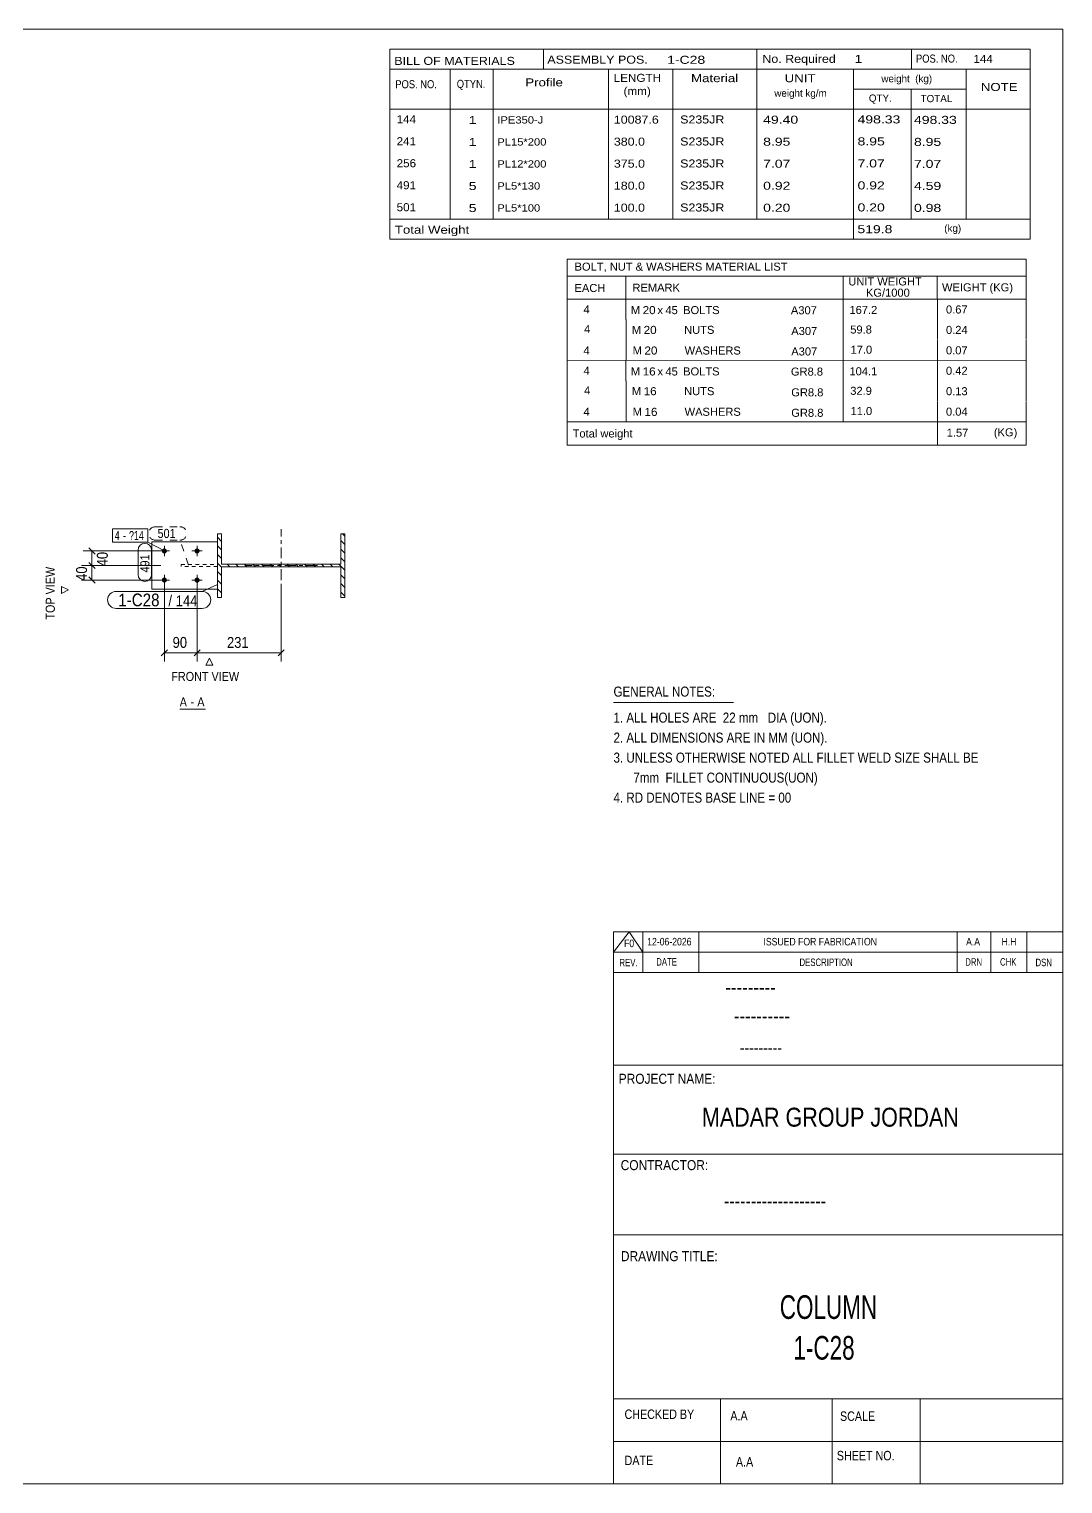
# Model space of a CAD drawing. Header units: millimetres. Extents: x 2 to 579, y 1 to 405.
# Drawn here: x 294.9 to 579, y 5 to 405 of the extents above; entities that cross this region are included whole.
import ezdxf

# ---------------------------------------------------------------- set-up
doc = ezdxf.new("R2010")
doc.units = ezdxf.units.MM
for name, pattern in [('XKITLINE00', [0]), ('XKITLINE01', [4, 1, -1, 1, -1]), ('XKITLINE02', [4, 2, -2]), ('XKITLINE03', [6, 3, -1, 1, -1])]:
    doc.linetypes.add(name, pattern=pattern)
for name, color, linetype, lineweight in [('Bolt', 3, 'Continuous', 0), ('BoltMark', 7, 'Continuous', 0), ('Dimensions', 7, 'Continuous', 0), ('DrawingSheet', 5, 'Continuous', 0), ('OtherObjectType', 7, 'Continuous', 0), ('Part', 2, 'Continuous', 0), ('PartMark', 7, 'Continuous', 0)]:
    doc.layers.add(name, color=color, linetype=linetype, lineweight=lineweight)
doc.styles.add('@ARIAL_UNICODE_MS_BOLD', font='ARIAL.TTF')
doc.styles.add('ARIAL', font='ARIAL.TTF')
doc.styles.add('ARIAL_NARROW', font='ARIALN.TTF')
doc.styles.add('COMIC_SANS_MS_BOLD', font='COMICBD.TTF')
doc.styles.add('SWIS721_EX_BT', font='ARIAL.TTF')
doc.styles.add('SWISSE', font='ARIAL.TTF')

# ---------------------------------------------------------------- blocks, each defined once
blk = doc.blocks.new('*A1')
at = {"layer": 'Part', "color": 7, "linetype": 'XKITLINE00', "lineweight": 0}
for p, q in [((347.75, 264.16), (346.65, 265.26)), ((381.65, 263.26), (380.55, 264.36)), ((381.65, 265.62), (381.02, 266.26)), ((347.75, 261.81), (346.65, 262.91)), ((347.75, 259.45), (346.65, 260.55)), ((381.65, 260.91), (380.55, 262.01)), ((347.75, 257.09), (346.65, 258.19)), ((350.04, 257.16), (349.34, 257.86)), ((352.4, 257.16), (351.7, 257.86)), ((354.76, 257.16), (354.06, 257.86)), ((357.11, 257.16), (356.41, 257.86)), ((359.47, 257.16), (358.77, 257.86)), ((361.83, 257.16), (361.13, 257.86)), ((364.19, 257.16), (363.49, 257.86)), ((366.54, 257.16), (365.84, 257.86)), ((368.9, 257.16), (368.2, 257.86)), ((371.26, 257.16), (370.56, 257.86)), ((373.61, 257.16), (372.91, 257.86)), ((375.97, 257.16), (375.27, 257.86)), ((378.33, 257.16), (377.63, 257.86)), ((381.65, 256.19), (379.99, 257.86)), ((381.65, 258.55), (380.55, 259.65)), ((347.75, 254.73), (346.65, 255.83)), ((347.75, 252.38), (346.65, 253.48)), ((381.65, 253.84), (380.55, 254.94)), ((381.65, 251.48), (380.55, 252.58)), ((347.75, 250.02), (346.65, 251.12)), ((346.65, 248.76), (346.65, 248.76)), ((346.65, 248.76), (346.65, 248.76)), ((381.65, 249.12), (380.55, 250.22))]:
    blk.add_line(p, q, dxfattribs=at)
blk = doc.blocks.new('*A42')
at = {"layer": 'Bolt'}
for points in [[(332.09, 262.21), (332.12, 262.21), (332.16, 262.2), (332.19, 262.2), (332.22, 262.19), (332.26, 262.18), (332.29, 262.17), (332.32, 262.16), (332.35, 262.14), (332.38, 262.13), (332.41, 262.11), (332.44, 262.09), (332.47, 262.07), (332.5, 262.05), (332.52, 262.03), (332.55, 262.01), (332.57, 261.98), (332.6, 261.96), (332.62, 261.93), (332.64, 261.9), (332.66, 261.87), (332.67, 261.84), (332.69, 261.81), (332.7, 261.78), (332.71, 261.75), (332.72, 261.71), (332.73, 261.68), (332.74, 261.65), (332.75, 261.61), (332.75, 261.58), (332.75, 261.55), (332.75, 261.51), (332.75, 261.48), (332.75, 261.44), (332.75, 261.41), (332.74, 261.37), (332.73, 261.34), (332.72, 261.31), (332.71, 261.28), (332.7, 261.24), (332.69, 261.21), (332.67, 261.18), (332.66, 261.15), (332.64, 261.12), (332.62, 261.09), (332.6, 261.07), (332.57, 261.04), (332.55, 261.02), (332.52, 260.99), (332.5, 260.97), (332.47, 260.95), (332.44, 260.93), (332.41, 260.91), (332.38, 260.89), (332.35, 260.88), (332.32, 260.86), (332.29, 260.85), (332.26, 260.84), (332.22, 260.83), (332.19, 260.82), (332.16, 260.82), (332.12, 260.81), (332.09, 260.81), (332.05, 260.81), (332.02, 260.81), (331.99, 260.81), (331.95, 260.82), (331.92, 260.82), (331.88, 260.83), (331.85, 260.84), (331.82, 260.85), (331.79, 260.86), (331.76, 260.88), (331.72, 260.89), (331.69, 260.91), (331.67, 260.93), (331.64, 260.95), (331.61, 260.97), (331.58, 260.99), (331.56, 261.02), (331.54, 261.04), (331.51, 261.07), (331.49, 261.09), (331.47, 261.12), (331.45, 261.15), (331.44, 261.18), (331.42, 261.21), (331.41, 261.24), (331.4, 261.28), (331.38, 261.31), (331.38, 261.34), (331.37, 261.37), (331.36, 261.41), (331.36, 261.44), (331.36, 261.48), (331.35, 261.51), (331.36, 261.55), (331.36, 261.58), (331.36, 261.61), (331.37, 261.65), (331.38, 261.68), (331.38, 261.71), (331.4, 261.75), (331.41, 261.78), (331.42, 261.81), (331.44, 261.84), (331.45, 261.87), (331.47, 261.9), (331.49, 261.93), (331.51, 261.96), (331.54, 261.98), (331.56, 262.01), (331.58, 262.03), (331.61, 262.05), (331.64, 262.07), (331.67, 262.09), (331.69, 262.11), (331.72, 262.13), (331.76, 262.14), (331.79, 262.16), (331.82, 262.17), (331.85, 262.18), (331.88, 262.19), (331.92, 262.2), (331.95, 262.2), (331.99, 262.21), (332.02, 262.21), (332.05, 262.21)], [(341.09, 262.21), (341.12, 262.21), (341.16, 262.2), (341.19, 262.2), (341.22, 262.19), (341.26, 262.18), (341.29, 262.17), (341.32, 262.16), (341.35, 262.14), (341.38, 262.13), (341.41, 262.11), (341.44, 262.09), (341.47, 262.07), (341.5, 262.05), (341.52, 262.03), (341.55, 262.01), (341.57, 261.98), (341.6, 261.96), (341.62, 261.93), (341.64, 261.9), (341.66, 261.87), (341.67, 261.84), (341.69, 261.81), (341.7, 261.78), (341.71, 261.75), (341.72, 261.71), (341.73, 261.68), (341.74, 261.65), (341.75, 261.61), (341.75, 261.58), (341.75, 261.55), (341.75, 261.51), (341.75, 261.48), (341.75, 261.44), (341.75, 261.41), (341.74, 261.37), (341.73, 261.34), (341.72, 261.31), (341.71, 261.28), (341.7, 261.24), (341.69, 261.21), (341.67, 261.18), (341.66, 261.15), (341.64, 261.12), (341.62, 261.09), (341.6, 261.07), (341.57, 261.04), (341.55, 261.02), (341.52, 260.99), (341.5, 260.97), (341.47, 260.95), (341.44, 260.93), (341.41, 260.91), (341.38, 260.89), (341.35, 260.88), (341.32, 260.86), (341.29, 260.85), (341.26, 260.84), (341.22, 260.83), (341.19, 260.82), (341.16, 260.82), (341.12, 260.81), (341.09, 260.81), (341.05, 260.81), (341.02, 260.81), (340.99, 260.81), (340.95, 260.82), (340.92, 260.82), (340.88, 260.83), (340.85, 260.84), (340.82, 260.85), (340.79, 260.86), (340.76, 260.88), (340.72, 260.89), (340.69, 260.91), (340.67, 260.93), (340.64, 260.95), (340.61, 260.97), (340.58, 260.99), (340.56, 261.02), (340.54, 261.04), (340.51, 261.07), (340.49, 261.09), (340.47, 261.12), (340.45, 261.15), (340.44, 261.18), (340.42, 261.21), (340.41, 261.24), (340.4, 261.28), (340.38, 261.31), (340.38, 261.34), (340.37, 261.37), (340.36, 261.41), (340.36, 261.44), (340.36, 261.48), (340.35, 261.51), (340.36, 261.55), (340.36, 261.58), (340.36, 261.61), (340.37, 261.65), (340.38, 261.68), (340.38, 261.71), (340.4, 261.75), (340.41, 261.78), (340.42, 261.81), (340.44, 261.84), (340.45, 261.87), (340.47, 261.9), (340.49, 261.93), (340.51, 261.96), (340.54, 261.98), (340.56, 262.01), (340.58, 262.03), (340.61, 262.05), (340.64, 262.07), (340.67, 262.09), (340.69, 262.11), (340.72, 262.13), (340.76, 262.14), (340.79, 262.16), (340.82, 262.17), (340.85, 262.18), (340.88, 262.19), (340.92, 262.2), (340.95, 262.2), (340.99, 262.21), (341.02, 262.21), (341.05, 262.21)], [(332.09, 254.21), (332.12, 254.21), (332.16, 254.2), (332.19, 254.2), (332.22, 254.19), (332.26, 254.18), (332.29, 254.17), (332.32, 254.16), (332.35, 254.14), (332.38, 254.13), (332.41, 254.11), (332.44, 254.09), (332.47, 254.07), (332.5, 254.05), (332.52, 254.03), (332.55, 254.01), (332.57, 253.98), (332.6, 253.96), (332.62, 253.93), (332.64, 253.9), (332.66, 253.87), (332.67, 253.84), (332.69, 253.81), (332.7, 253.78), (332.71, 253.75), (332.72, 253.71), (332.73, 253.68), (332.74, 253.65), (332.75, 253.61), (332.75, 253.58), (332.75, 253.55), (332.75, 253.51), (332.75, 253.48), (332.75, 253.44), (332.75, 253.41), (332.74, 253.37), (332.73, 253.34), (332.72, 253.31), (332.71, 253.28), (332.7, 253.24), (332.69, 253.21), (332.67, 253.18), (332.66, 253.15), (332.64, 253.12), (332.62, 253.09), (332.6, 253.07), (332.57, 253.04), (332.55, 253.02), (332.52, 252.99), (332.5, 252.97), (332.47, 252.95), (332.44, 252.93), (332.41, 252.91), (332.38, 252.89), (332.35, 252.88), (332.32, 252.86), (332.29, 252.85), (332.26, 252.84), (332.22, 252.83), (332.19, 252.82), (332.16, 252.82), (332.12, 252.81), (332.09, 252.81), (332.05, 252.81), (332.02, 252.81), (331.99, 252.81), (331.95, 252.82), (331.92, 252.82), (331.88, 252.83), (331.85, 252.84), (331.82, 252.85), (331.79, 252.86), (331.76, 252.88), (331.72, 252.89), (331.69, 252.91), (331.67, 252.93), (331.64, 252.95), (331.61, 252.97), (331.58, 252.99), (331.56, 253.02), (331.54, 253.04), (331.51, 253.07), (331.49, 253.09), (331.47, 253.12), (331.45, 253.15), (331.44, 253.18), (331.42, 253.21), (331.41, 253.24), (331.4, 253.28), (331.38, 253.31), (331.38, 253.34), (331.37, 253.37), (331.36, 253.41), (331.36, 253.44), (331.36, 253.48), (331.35, 253.51), (331.36, 253.55), (331.36, 253.58), (331.36, 253.61), (331.37, 253.65), (331.38, 253.68), (331.38, 253.71), (331.4, 253.75), (331.41, 253.78), (331.42, 253.81), (331.44, 253.84), (331.45, 253.87), (331.47, 253.9), (331.49, 253.93), (331.51, 253.96), (331.54, 253.98), (331.56, 254.01), (331.58, 254.03), (331.61, 254.05), (331.64, 254.07), (331.67, 254.09), (331.69, 254.11), (331.72, 254.13), (331.76, 254.14), (331.79, 254.16), (331.82, 254.17), (331.85, 254.18), (331.88, 254.19), (331.92, 254.2), (331.95, 254.2), (331.99, 254.21), (332.02, 254.21), (332.05, 254.21)], [(341.09, 254.21), (341.12, 254.21), (341.16, 254.2), (341.19, 254.2), (341.22, 254.19), (341.26, 254.18), (341.29, 254.17), (341.32, 254.16), (341.35, 254.14), (341.38, 254.13), (341.41, 254.11), (341.44, 254.09), (341.47, 254.07), (341.5, 254.05), (341.52, 254.03), (341.55, 254.01), (341.57, 253.98), (341.6, 253.96), (341.62, 253.93), (341.64, 253.9), (341.66, 253.87), (341.67, 253.84), (341.69, 253.81), (341.7, 253.78), (341.71, 253.75), (341.72, 253.71), (341.73, 253.68), (341.74, 253.65), (341.75, 253.61), (341.75, 253.58), (341.75, 253.55), (341.75, 253.51), (341.75, 253.48), (341.75, 253.44), (341.75, 253.41), (341.74, 253.37), (341.73, 253.34), (341.72, 253.31), (341.71, 253.28), (341.7, 253.24), (341.69, 253.21), (341.67, 253.18), (341.66, 253.15), (341.64, 253.12), (341.62, 253.09), (341.6, 253.07), (341.57, 253.04), (341.55, 253.02), (341.52, 252.99), (341.5, 252.97), (341.47, 252.95), (341.44, 252.93), (341.41, 252.91), (341.38, 252.89), (341.35, 252.88), (341.32, 252.86), (341.29, 252.85), (341.26, 252.84), (341.22, 252.83), (341.19, 252.82), (341.16, 252.82), (341.12, 252.81), (341.09, 252.81), (341.05, 252.81), (341.02, 252.81), (340.99, 252.81), (340.95, 252.82), (340.92, 252.82), (340.88, 252.83), (340.85, 252.84), (340.82, 252.85), (340.79, 252.86), (340.76, 252.88), (340.72, 252.89), (340.69, 252.91), (340.67, 252.93), (340.64, 252.95), (340.61, 252.97), (340.58, 252.99), (340.56, 253.02), (340.54, 253.04), (340.51, 253.07), (340.49, 253.09), (340.47, 253.12), (340.45, 253.15), (340.44, 253.18), (340.42, 253.21), (340.41, 253.24), (340.4, 253.28), (340.38, 253.31), (340.38, 253.34), (340.37, 253.37), (340.36, 253.41), (340.36, 253.44), (340.36, 253.48), (340.35, 253.51), (340.36, 253.55), (340.36, 253.58), (340.36, 253.61), (340.37, 253.65), (340.38, 253.68), (340.38, 253.71), (340.4, 253.75), (340.41, 253.78), (340.42, 253.81), (340.44, 253.84), (340.45, 253.87), (340.47, 253.9), (340.49, 253.93), (340.51, 253.96), (340.54, 253.98), (340.56, 254.01), (340.58, 254.03), (340.61, 254.05), (340.64, 254.07), (340.67, 254.09), (340.69, 254.11), (340.72, 254.13), (340.76, 254.14), (340.79, 254.16), (340.82, 254.17), (340.85, 254.18), (340.88, 254.19), (340.92, 254.2), (340.95, 254.2), (340.99, 254.21), (341.02, 254.21), (341.05, 254.21)]]:
    blk.add_hatch(color=3, dxfattribs=at).paths.add_polyline_path(points, flags=17)
at = {"layer": 'Bolt', "color": 3, "linetype": 'XKITLINE00', "lineweight": 0}
for p, q in [((330.65, 261.51), (333.45, 261.51)), ((332.05, 262.91), (332.05, 260.11)), ((339.65, 261.51), (342.45, 261.51)), ((341.05, 262.91), (341.05, 260.11)), ((330.65, 253.51), (333.45, 253.51)), ((332.05, 254.91), (332.05, 252.11)), ((339.65, 253.51), (342.45, 253.51)), ((341.05, 254.91), (341.05, 252.11))]:
    blk.add_line(p, q, dxfattribs=at)
blk = doc.blocks.new('*A43')
at = {"layer": 'Part', "color": 2, "linetype": 'XKITLINE00', "lineweight": 0}
for p, q in [((346.65, 248.76), (346.65, 266.26)), ((346.65, 266.26), (347.75, 266.26)), ((347.75, 266.26), (347.75, 257.86)), ((380.55, 257.86), (380.55, 266.26)), ((380.55, 266.26), (381.65, 266.26)), ((381.65, 266.26), (381.65, 248.76)), ((347.75, 257.86), (380.55, 257.86)), ((380.55, 257.16), (347.75, 257.16)), ((347.75, 257.16), (347.75, 248.76)), ((380.55, 248.76), (380.55, 257.16)), ((347.75, 248.76), (346.65, 248.76)), ((381.65, 248.76), (380.55, 248.76))]:
    blk.add_line(p, q, dxfattribs=at)
at = {"layer": 'Part', "color": 7, "linetype": 'XKITLINE03', "lineweight": 0}
for p, q in [((364.15, 247.51), (364.15, 267.51)), ((374.15, 257.51), (354.15, 257.51))]:
    blk.add_line(p, q, dxfattribs=at)
blk = doc.blocks.new('*A44')
at = {"layer": 'Part', "color": 7, "linetype": 'XKITLINE01', "lineweight": 0}
for p, q in [((336.65, 257.76), (346.65, 257.76)), ((336.65, 257.26), (336.65, 257.76)), ((346.65, 257.26), (336.65, 257.26)), ((346.65, 257.76), (346.65, 257.26))]:
    blk.add_line(p, q, dxfattribs=at)
blk = doc.blocks.new('*A45')
at = {"layer": 'Part', "color": 2, "linetype": 'XKITLINE00', "lineweight": 0}
for p, q in [((328.65, 264.01), (346.65, 264.01)), ((328.65, 264.01), (328.65, 251.01)), ((328.65, 251.01), (346.65, 251.01))]:
    blk.add_line(p, q, dxfattribs=at)
at = {"layer": 'Part', "color": 7, "linetype": 'XKITLINE01', "lineweight": 0}
blk.add_line((346.65, 264.01), (346.65, 251.01), dxfattribs=at)
blk = doc.blocks.new('*A46')
at = {"layer": 'DrawingSheet', "color": 5, "linetype": 'XKITLINE00', "lineweight": 0}
for p, q in [((579, 405), (5, 405)), ((5, 405), (5, 5)), ((579, 5), (579, 405)), ((5, 5), (579, 5))]:
    blk.add_line(p, q, dxfattribs=at)
at = {"layer": 'DrawingSheet', "color": 5, "style": 'ARIAL', "width": 0.85}
blk.add_text('Tekla structures', height=2, rotation=90, dxfattribs=at).set_placement((4.5, 5.5))
blk = doc.blocks.new('*A47')
at = {"layer": 'OtherObjectType', "color": 7, "linetype": 'XKITLINE00', "lineweight": 0}
for p, q in [((442.76, 341.75), (442.75, 330.75)), ((442.76, 341.75), (568.88, 341.75)), ((568.88, 341.75), (568.88, 330.75)), ((442.75, 337.1), (568.88, 337.1)), ((458.87, 337.11), (458.87, 330.75)), ((518.57, 337.11), (518.57, 330.75)), ((544.47, 337.09), (544.47, 330.75)), ((442.76, 330.72), (442.76, 325.22)), ((442.77, 330.75), (568.88, 330.75)), ((458.92, 330.75), (458.92, 325.13)), ((518.57, 330.75), (518.57, 325.13)), ((544.5, 330.75), (544.5, 325.25)), ((568.88, 330.75), (568.88, 325.25)), ((442.79, 325.13), (442.79, 319.52)), ((458.95, 325.13), (458.95, 319.51)), ((518.57, 325.13), (518.57, 319.51)), ((544.5, 325.13), (544.5, 319.63)), ((568.88, 325.13), (568.88, 319.63)), ((442.79, 319.5), (442.79, 313.93)), ((458.95, 319.51), (458.95, 313.89)), ((518.57, 319.51), (518.57, 313.89)), ((544.5, 319.51), (544.5, 313.9)), ((568.88, 319.51), (568.88, 313.9)), ((568.88, 313.9), (442.75, 313.93)), ((442.76, 313.86), (442.76, 308.36)), ((458.92, 313.89), (458.92, 308.27)), ((518.57, 313.89), (518.57, 308.27)), ((544.5, 313.89), (544.5, 308.39)), ((568.88, 313.89), (568.88, 308.39)), ((442.79, 308.27), (442.79, 302.66)), ((458.95, 308.27), (458.95, 302.66)), ((518.57, 308.27), (518.57, 302.66)), ((544.5, 308.27), (544.5, 302.77)), ((568.88, 308.27), (568.88, 302.77)), ((442.79, 302.64), (442.79, 297.07)), ((458.95, 302.65), (458.95, 297.04)), ((518.57, 302.66), (518.57, 297.04)), ((544.5, 302.65), (544.5, 297.05)), ((568.88, 302.65), (568.88, 297.04)), ((568.88, 297.04), (442.75, 297.07)), ((442.78, 297.04), (442.78, 290.63)), ((442.85, 297.03), (568.87, 297.04)), ((544.5, 297), (544.5, 290.59)), ((568.87, 297.01), (568.87, 290.59)), ((442.77, 290.59), (568.87, 290.59))]:
    blk.add_line(p, q, dxfattribs=at)
at = {"layer": 'OtherObjectType', "color": 7, "style": 'ARIAL_NARROW'}
for s, width, p in [('BOLT, NUT & WASHERS MATERIAL LIST', 1.211571, (444.79, 338.59)), ('UNIT WEIGHT', 1.211571, (520.03, 334.52)), ('EACH', 1.211571, (444.78, 332.72)), ('REMARK', 1.211571, (460.7, 332.81)), (' KG/1000', 1.211571, (524.02, 331.43)), ('WEIGHT (KG)', 1.211571, (545.78, 332.9)), ('4', 1.211571, (447.26, 326.85)), ('M', 1.211571, (460.26, 326.65)), ('20', 1.275, (463.5, 326.63)), ('x', 1.211571, (467.58, 326.63)), ('45', 1.211571, (469.76, 326.62)), ('BOLTS', 1.211571, (474.63, 326.64)), ('A307', 1.211571, (504.25, 326.59)), ('167.2', 1.211571, (520.34, 326.68)), ('0.67', 1.211571, (546.87, 326.81)), ('4', 1.211571, (447.4, 321.41)), ('M', 1.211571, (460.54, 321.21)), ('20', 1.275, (463.78, 321.19)), ('NUTS', 1.211571, (474.91, 321.21)), ('A307', 1.211571, (504.35, 320.89)), ('59.8', 1.211571, (520.56, 321.3)), ('0.24', 1.211571, (546.87, 321.19)), ('4', 1.211571, (447.24, 315.54)), ('M', 1.211571, (460.76, 315.54)), ('20', 1.275, (464, 315.52)), ('WASHERS', 1.211571, (475.04, 315.53)), ('A307', 1.211571, (504.35, 315.27)), ('17.0', 1.211571, (520.64, 315.74)), ('0.07', 1.211571, (546.87, 315.58)), ('4', 1.211571, (447.26, 310)), ('16', 1.275, (463.5, 309.77)), ('BOLTS', 1.211571, (474.63, 309.78)), ('104.1', 1.211571, (520.34, 309.82)), ('0.42', 1.211571, (546.87, 309.96)), ('M', 1.211571, (460.26, 309.79)), ('x', 1.211571, (467.58, 309.77)), ('45', 1.211571, (469.76, 309.76)), ('GR8.8', 1.211571, (504.25, 309.73)), ('4', 1.211571, (447.4, 304.55)), ('M', 1.211571, (460.54, 304.36)), ('16', 1.275, (463.78, 304.34)), ('NUTS', 1.211571, (474.91, 304.35)), ('GR8.8', 1.211571, (504.35, 304.03)), ('32.9', 1.211571, (520.56, 304.45)), ('0.13', 1.211571, (546.87, 304.34)), ('4', 1.211571, (447.24, 298.68)), ('M', 1.211571, (460.76, 298.68)), ('16', 1.275, (464, 298.66)), ('WASHERS', 1.211571, (475.04, 298.68)), ('GR8.8', 1.211571, (504.35, 298.41)), ('11.0', 1.211571, (520.64, 298.88)), ('0.04', 1.211571, (546.87, 298.72)), ('Total weight', 1.211571, (444.26, 292.71)), ('1.57', 1.211571, (547.07, 292.94)), ('(KG)', 1.211571, (560.02, 293.04))]:
    blk.add_text(s, height=2.2, dxfattribs=dict(at, width=width)).set_placement(p)
blk = doc.blocks.new('*A48')
at = {"layer": 'OtherObjectType', "color": 7, "linetype": 'XKITLINE00', "lineweight": 0}
blk.add_line((455.5, 219.82), (488.5, 219.82), dxfattribs=at)
at = {"layer": 'OtherObjectType', "color": 7, "style": 'ARIAL_NARROW', "width": 1.008832}
for s, p in [('GENERAL NOTES:', (455.5, 221.47)), ('1. ALL HOLES ARE  22 mm   DIA (UON).', (455.5, 214.32)), ('2. ALL DIMENSIONS ARE IN MM (UON).', (455.5, 208.82)), ('3. UNLESS OTHERWISE NOTED ALL FILLET WELD SIZE SHALL BE', (455.5, 203.32)), ('7mm  FILLET CONTINUOUS(UON)', (460.95, 197.82)), ('4. RD DENOTES BASE LINE = 00', (455.5, 192.32))]:
    blk.add_text(s, height=2.75, dxfattribs=at).set_placement(p)
blk = doc.blocks.new('*A49')
at = {"layer": 'OtherObjectType', "color": 7, "linetype": 'XKITLINE00', "lineweight": 0}
for p, q in [((455.5, 156.76), (579, 156.76)), ((455.5, 151.21), (459.82, 156.76)), ((455.5, 151.21), (455.5, 156.76)), ((459.82, 156.76), (463.53, 151.21)), ((463.53, 151.21), (463.53, 156.76)), ((478.97, 151.21), (478.97, 156.76)), ((549.98, 151.21), (549.98, 156.76)), ((559.24, 151.21), (559.24, 156.76)), ((569.12, 151.21), (569.12, 156.76)), ((579, 151.21), (579, 156.76)), ((455.5, 151.21), (579, 151.21)), ((455.5, 145.65), (455.5, 151.21)), ((459.21, 151.21), (579, 151.21)), ((463.53, 145.65), (463.53, 151.21)), ((478.97, 145.65), (478.97, 151.21)), ((549.98, 145.65), (549.98, 151.21)), ((559.24, 145.65), (559.24, 151.21)), ((569.12, 145.65), (569.12, 151.21)), ((579, 145.65), (579, 151.21))]:
    blk.add_line(p, q, dxfattribs=at)
at = {"layer": 'OtherObjectType', "color": 7, "style": 'ARIAL_NARROW'}
for s, height, width, p in [('F0', 2.058, 1.008832, (458.4, 152.59)), ('12-06-2026', 2.058, 1.008832, (464.76, 153.06)), ('ISSUED FOR FABRICATION', 2.0583, 1.008832, (496.71, 153.06)), ('A.A', 2.058, 1.008832, (552.4, 153.06)), ('H.H', 2.058, 1.008832, (562.13, 153.06)), ('REV.', 2.058, 0.907949, (457.13, 147.31)), ('DATE', 2.058, 0.907949, (467.23, 147.5)), ('DESCRIPTION', 2.0583, 0.907949, (506.61, 147.39)), ('DRN', 2.058, 0.907949, (552.17, 147.47)), ('CHK', 2.058, 0.907949, (561.72, 147.5)), ('DSN', 2.058, 0.907949, (571.47, 147.35))]:
    blk.add_text(s, height=height, dxfattribs=dict(at, width=width)).set_placement(p)
blk = doc.blocks.new('*A51')
at = {"layer": 'OtherObjectType', "color": 2, "linetype": 'XKITLINE00', "lineweight": 0}
for p, q in [((455.5, 145.65), (579, 145.65)), ((455.5, 5), (455.5, 145.64)), ((578.98, 145.64), (579, 5)), ((579, 120.14), (455.5, 120.14)), ((455.5, 95.63), (579, 95.63)), ((579, 73.49), (455.5, 73.49)), ((579, 28.4), (455.5, 28.4)), ((484.94, 28.4), (484.94, 5)), ((515.62, 5), (515.62, 28.4)), ((539.75, 5), (539.75, 28.4)), ((579, 16.7), (455.5, 16.7)), ((579, 5), (455.5, 5))]:
    blk.add_line(p, q, dxfattribs=at)
at = {"layer": 'OtherObjectType', "color": 4, "style": '@ARIAL_UNICODE_MS_BOLD', "width": 0.85}
blk.add_text('---------', height=3.9, dxfattribs=at).set_placement((486.23, 139.59))
at = {"layer": 'OtherObjectType', "color": 7, "style": 'ARIAL', "width": 0.85}
for s, height, p in [('----------', 3.9, (488.56, 131.77)), ('---------', 3.25, (490.21, 123.31))]:
    blk.add_text(s, height=height, dxfattribs=at).set_placement(p)
at = {"layer": 'OtherObjectType', "color": 3, "width": 0.85}
for s, style, p in [('PROJECT NAME:', 'SWIS721_EX_BT', (456.92, 115.01)), ('CONTRACTOR:', 'SWISSE', (457.47, 91.27)), ('DRAWING TITLE:', 'SWIS721_EX_BT', (457.53, 66.24))]:
    blk.add_text(s, height=2.7618, dxfattribs=dict(at, style=style)).set_placement(p)
at = {"layer": 'OtherObjectType', "color": 7, "width": 0.85}
for s, height, p in [('MADAR GROUP JORDAN', 5.2, (479.79, 103.23)), ('CHECKED BY', 2.592, (458.53, 22.86)), ('A.A', 2.592, (487.61, 22.45)), ('SCALE', 2.592, (517.74, 22.33)), ('DATE', 2.592, (458.54, 10.16)), ('A.A', 2.592, (489.14, 9.76)), ('SHEET NO.', 2.592, (516.87, 11.49))]:
    blk.add_text(s, height=height, dxfattribs=at).set_placement(p)
at = {"layer": 'OtherObjectType', "color": 1}
for s, height, style, width, p in [('-------------------', 3.9, 'COMIC_SANS_MS_BOLD', 0.85, (485.87, 80.86)), ('COLUMN', 6.5, 'ARIAL', 0.68, (501.19, 50.37)), ('1-C28', 6.5, 'ARIAL', 0.68, (504.95, 39.17))]:
    blk.add_text(s, height=height, dxfattribs=dict(at, style=style, width=width)).set_placement(p)
blk = doc.blocks.new('*A52')
at = {"layer": 'OtherObjectType', "color": 7, "linetype": 'XKITLINE00', "lineweight": 0}
for p, q in [((393.98, 399.5), (569.98, 399.5)), ((393.98, 399.5), (393.98, 388.5)), ((436.26, 399.42), (436.26, 393.87)), ((494.85, 394), (494.85, 399.5)), ((537.43, 393.96), (537.43, 399.42)), ((569.98, 394), (569.98, 399.5)), ((393.98, 394), (569.98, 394)), ((410.64, 394), (410.64, 383)), ((422.4, 393.98), (422.4, 383.03)), ((454.12, 393.99), (454.13, 383)), ((471.78, 393.98), (471.78, 383)), ((494.85, 393.98), (494.85, 383)), ((521.43, 394), (521.43, 383)), ((552.42, 394), (552.42, 383)), ((569.98, 394), (569.98, 388.5)), ((393.98, 388.5), (393.98, 383)), ((521.45, 388.52), (552.45, 388.52)), ((537.28, 388.52), (537.28, 383)), ((569.98, 388.5), (569.98, 383)), ((393.98, 383), (569.98, 383)), ((393.98, 383), (393.98, 376.95)), ((410.63, 383), (410.63, 376.95)), ((422.44, 382.99), (422.44, 376.95)), ((454.12, 383), (454.11, 376.95)), ((471.79, 383), (471.79, 376.95)), ((494.87, 383), (494.87, 376.95)), ((521.44, 383), (521.44, 376.95)), ((537.33, 382.95), (537.33, 376.95)), ((552.43, 383), (552.43, 376.95)), ((569.98, 383), (569.98, 376.95)), ((393.98, 376.95), (393.98, 370.9)), ((410.63, 376.95), (410.63, 370.9)), ((422.44, 376.94), (422.44, 370.9)), ((454.12, 376.95), (454.11, 370.9)), ((471.79, 376.95), (471.79, 370.9)), ((494.87, 376.95), (494.87, 370.9)), ((521.44, 376.95), (521.44, 370.9)), ((537.33, 376.9), (537.33, 370.9)), ((552.43, 376.95), (552.43, 370.9)), ((569.98, 376.95), (569.98, 370.9)), ((393.98, 370.9), (393.98, 364.85)), ((410.63, 370.9), (410.63, 364.85)), ((422.44, 370.89), (422.44, 364.85)), ((454.12, 370.9), (454.11, 364.85)), ((471.79, 370.9), (471.79, 364.85)), ((494.87, 370.9), (494.87, 364.85)), ((521.44, 370.9), (521.44, 364.85)), ((537.33, 370.85), (537.33, 364.85)), ((552.43, 370.9), (552.43, 364.85)), ((569.98, 370.9), (569.98, 364.85)), ((393.98, 364.85), (393.98, 358.8)), ((410.63, 364.85), (410.63, 358.8)), ((422.44, 364.84), (422.44, 358.8)), ((454.12, 364.85), (454.11, 358.8)), ((471.79, 364.85), (471.79, 358.8)), ((494.87, 364.85), (494.87, 358.8)), ((521.44, 364.85), (521.44, 358.8)), ((537.33, 364.8), (537.33, 358.8)), ((552.43, 364.85), (552.43, 358.8)), ((569.98, 364.85), (569.98, 358.8)), ((393.98, 358.8), (393.98, 352.75)), ((410.63, 358.8), (410.63, 352.75)), ((422.44, 358.79), (422.44, 352.75)), ((454.12, 358.8), (454.11, 352.75)), ((471.79, 358.8), (471.79, 352.75)), ((494.87, 358.8), (494.87, 352.75)), ((521.44, 358.8), (521.44, 352.75)), ((537.33, 358.75), (537.33, 352.75)), ((552.43, 358.8), (552.43, 352.75)), ((569.98, 358.8), (569.98, 352.75)), ((393.98, 352.75), (569.98, 352.75)), ((393.98, 352.75), (393.98, 347.25)), ((521.44, 352.75), (521.44, 347.25)), ((569.98, 352.75), (569.98, 347.25)), ((393.98, 347.25), (569.98, 347.25))]:
    blk.add_line(p, q, dxfattribs=at)
at = {"layer": 'OtherObjectType', "color": 7, "style": 'ARIAL_NARROW'}
for s, height, width, p in [('BILL OF MATERIALS', 2.2, 1.36, (395.25, 395.16)), ('ASSEMBLY POS.', 2.2, 1.36, (437.3, 395.5)), ('1-C28', 2.2, 1.525501, (470.23, 395.46)), ('No. Required', 2.2, 1.36, (496.39, 395.72)), ('1', 2.2, 1.525501, (521.75, 395.72)), ('POS. NO.', 2.2, 1.02, (538.63, 395.79)), ('144', 2.2, 1.270501, (554.4, 395.69)), ('LENGTH', 2.2, 1.275, (455.54, 390.49)), ('Material', 2.2, 1.445, (476.81, 390.41)), ('UNIT', 2.2, 1.445, (502.52, 390.4)), ('weight  (kg)', 1.98, 1.19, (529.11, 390.39)), ('POS. NO.', 2.2, 1.02, (395.53, 388.74)), ('QTYN.', 2.2, 1.02, (412.42, 388.84)), ('Profile', 2.2, 1.445, (431.26, 389.25)), ('(mm)', 2.2, 1.275, (458.26, 386.86)), ('weight kg/m', 1.98, 1.19, (499.69, 386.4)), ('NOTE', 2.2, 1.445, (556.44, 387.99)), ('QTY.', 1.98, 1.19, (525.68, 385.03)), ('TOTAL', 1.98, 1.19, (539.9, 384.91)), ('144', 2.2, 1.270501, (395.89, 379.12)), ('1', 2.2, 1.525501, (415.71, 378.91)), ('IPE350-J', 1.98, 1.355501, (423.56, 379.04)), ('10087.6', 2.2, 1.355501, (455.59, 379.01)), ('S235JR', 2.2, 1.355501, (473.81, 379.05)), ('49.40', 2.2, 1.525501, (496.62, 378.99)), ('498.33', 2.2, 1.525501, (522.57, 379.07)), ('498.33', 2.2, 1.525501, (538.08, 378.94)), ('241', 2.2, 1.270501, (395.89, 373.07)), ('1', 2.2, 1.525501, (415.71, 372.86)), ('PL15*200', 1.98, 1.355501, (423.56, 372.99)), ('380.0', 2.2, 1.355501, (455.59, 372.96)), ('S235JR', 2.2, 1.355501, (473.81, 373)), ('8.95', 2.2, 1.525501, (496.62, 372.94)), ('8.95', 2.2, 1.525501, (522.57, 373.02)), ('8.95', 2.2, 1.525501, (538.08, 372.89)), ('256', 2.2, 1.270501, (395.89, 367.02)), ('1', 2.2, 1.525501, (415.71, 366.81)), ('PL12*200', 1.98, 1.355501, (423.56, 366.94)), ('375.0', 2.2, 1.355501, (455.59, 366.91)), ('S235JR', 2.2, 1.355501, (473.81, 366.95)), ('7.07', 2.2, 1.525501, (496.62, 366.89)), ('7.07', 2.2, 1.525501, (522.57, 366.97)), ('7.07', 2.2, 1.525501, (538.08, 366.84)), ('491', 2.2, 1.270501, (395.89, 360.97)), ('5', 2.2, 1.525501, (415.71, 360.76)), ('PL5*130', 1.98, 1.355501, (423.56, 360.89)), ('180.0', 2.2, 1.355501, (455.59, 360.86)), ('S235JR', 2.2, 1.355501, (473.81, 360.9)), ('0.92', 2.2, 1.525501, (496.62, 360.84)), ('0.92', 2.2, 1.525501, (522.57, 360.92)), ('4.59', 2.2, 1.525501, (538.08, 360.79)), ('501', 2.2, 1.270501, (395.89, 354.92)), ('5', 2.2, 1.525501, (415.71, 354.71)), ('PL5*100', 1.98, 1.355501, (423.56, 354.84)), ('100.0', 2.2, 1.355501, (455.59, 354.81)), ('S235JR', 2.2, 1.355501, (473.81, 354.85)), ('0.20', 2.2, 1.525501, (496.62, 354.79)), ('0.20', 2.2, 1.525501, (522.57, 354.87)), ('0.98', 2.2, 1.525501, (538.08, 354.74)), ('Total Weight', 2.2, 1.445, (395.4, 348.74)), ('519.8', 2.2, 1.525501, (522.52, 348.89)), ('(kg)', 1.98, 1.19, (546.4, 349.26))]:
    blk.add_text(s, height=height, dxfattribs=dict(at, width=width)).set_placement(p)
blk = doc.blocks.new('*A104')
at = {"layer": 'Dimensions', "color": 7, "linetype": 'XKITLINE00', "lineweight": 0}
for p, q in [((332.05, 252.51), (332.05, 231.11)), ((341.05, 252.51), (341.05, 231.11)), ((332.9, 234.36), (331.21, 232.66)), ((332.05, 233.51), (341.05, 233.51)), ((341.9, 234.36), (340.21, 232.66))]:
    blk.add_line(p, q, dxfattribs=at)
at = {"layer": 'Dimensions', "color": 3}
for p in [(332.05, 233.51), (341.05, 233.51)]:
    blk.add_point(p, dxfattribs=at)
at = {"layer": 'Dimensions', "color": 3, "style": 'ARIAL', "width": 0.85}
blk.add_text('90', height=3, dxfattribs=at).set_placement((334.33, 234.86))
blk = doc.blocks.new('*A105')
at = {"layer": 'Dimensions', "color": 7, "linetype": 'XKITLINE00', "lineweight": 0}
for p, q in [((341.05, 252.51), (341.05, 231.11)), ((364.15, 252.51), (364.15, 231.11)), ((341.9, 234.36), (340.21, 232.66)), ((341.05, 233.51), (364.15, 233.51)), ((365, 234.36), (363.31, 232.66))]:
    blk.add_line(p, q, dxfattribs=at)
at = {"layer": 'Dimensions', "color": 3}
for p in [(341.05, 233.51), (364.15, 233.51)]:
    blk.add_point(p, dxfattribs=at)
at = {"layer": 'Dimensions', "color": 3, "style": 'ARIAL', "width": 0.85}
blk.add_text('231', height=3, dxfattribs=at).set_placement((349.27, 234.86))
blk = doc.blocks.new('*A106')
at = {"layer": 'Dimensions', "color": 7, "linetype": 'XKITLINE00', "lineweight": 0}
for p, q in [((331.05, 257.51), (309.3, 257.51)), ((311.31, 258.36), (313, 256.66)), ((312.15, 253.51), (312.15, 257.51)), ((331.05, 253.51), (309.3, 253.51)), ((311.31, 254.36), (313, 252.66))]:
    blk.add_line(p, q, dxfattribs=at)
at = {"layer": 'Dimensions', "color": 3}
for p in [(312.15, 257.51), (312.15, 253.51)]:
    blk.add_point(p, dxfattribs=at)
at = {"layer": 'Dimensions', "color": 3, "style": 'ARIAL', "width": 0.85}
blk.add_text('40', height=3, rotation=90.0002, dxfattribs=at).set_placement((310.8, 253.29))
blk = doc.blocks.new('*A107')
at = {"layer": 'Dimensions', "color": 7, "linetype": 'XKITLINE00', "lineweight": 0}
for p, q in [((331.05, 261.51), (309.75, 261.51)), ((311.31, 262.36), (313, 260.66)), ((312.15, 257.51), (312.15, 261.51)), ((331.05, 257.51), (309.75, 257.51)), ((311.31, 258.36), (313, 256.66))]:
    blk.add_line(p, q, dxfattribs=at)
at = {"layer": 'Dimensions', "color": 3}
for p in [(312.15, 261.51), (312.15, 257.51)]:
    blk.add_point(p, dxfattribs=at)
at = {"layer": 'Dimensions', "color": 3, "style": 'ARIAL', "width": 0.85}
blk.add_text('40', height=3, rotation=90.0002, dxfattribs=at).set_placement((316.5, 257.29))
blk = doc.blocks.new('*A108')
at = {"layer": 'BoltMark', "color": 7, "linetype": 'XKITLINE00', "lineweight": 0}
for p, q in [((317.82, 267.6), (327.51, 267.6)), ((317.82, 263.9), (317.82, 267.6)), ((327.51, 263.9), (327.51, 267.6)), ((317.82, 263.9), (327.51, 263.9)), ((332.05, 261.51), (327.51, 263.9))]:
    blk.add_line(p, q, dxfattribs=at)
at = {"layer": 'BoltMark', "color": 3, "style": 'ARIAL_NARROW', "width": 0.85}
for s, p in [('4', (318.42, 264.5)), ('-', (320.69, 264.5)), ('?14', (322.35, 264.5))]:
    blk.add_text(s, height=2.5, dxfattribs=at).set_placement(p)
blk = doc.blocks.new('*A109')
at = {"layer": 'PartMark', "color": 7, "linetype": 'XKITLINE00', "lineweight": 0}
for p, q in [((324.85, 255), (324.85, 261.76)), ((328.55, 255), (328.55, 261.76))]:
    blk.add_line(p, q, dxfattribs=at)
for centre, start, end in [((326.7, 261.76), 0, 180), ((326.7, 255), 180, 0)]:
    blk.add_arc(centre, 1.85, start, end, dxfattribs=at)
at = {"layer": 'PartMark', "color": 3, "style": 'ARIAL', "width": 0.85}
blk.add_text('491', height=2.5, rotation=90.0002, dxfattribs=at).set_placement((327.95, 255.6))
blk = doc.blocks.new('*A110')
at = {"layer": 'PartMark', "color": 7, "linetype": 'XKITLINE02', "lineweight": 0}
for p, q in [((329.59, 268.18), (336.35, 268.18)), ((329.59, 264.48), (336.35, 264.48)), ((338.68, 257.63), (336.35, 264.48))]:
    blk.add_line(p, q, dxfattribs=at)
for centre, start, end in [((329.59, 266.33), 90, 270), ((336.35, 266.33), 270, 90)]:
    blk.add_arc(centre, 1.85, start, end, dxfattribs=at)
at = {"layer": 'PartMark', "color": 3, "style": 'ARIAL', "width": 0.85}
blk.add_text('501', height=2.5, dxfattribs=at).set_placement((330.19, 265.08))
blk = doc.blocks.new('*A111')
at = {"layer": 'PartMark', "color": 7, "linetype": 'XKITLINE00', "lineweight": 0}
for p, q in [((346.7, 252.29), (342.46, 250.4)), ((318.81, 250.4), (342.46, 250.4)), ((318.81, 245.7), (342.46, 245.7))]:
    blk.add_line(p, q, dxfattribs=at)
for centre, start, end in [((318.81, 248.05), 90, 270), ((342.46, 248.05), 270, 90)]:
    blk.add_arc(centre, 2.35, start, end, dxfattribs=at)
at = {"layer": 'PartMark', "color": 1, "style": 'ARIAL', "width": 0.85}
blk.add_text('1-C28', height=3.5, dxfattribs=at).set_placement((319.41, 246.3))
at = {"layer": 'PartMark', "color": 3, "style": 'ARIAL', "width": 0.85}
for s, p in [('/', (333.17, 246.3)), ('144', (335.19, 246.3))]:
    blk.add_text(s, height=3, dxfattribs=at).set_placement(p)
blk = doc.blocks.new('*A112')
at = {"layer": 'OtherObjectType', "color": 7, "linetype": 'XKITLINE00', "lineweight": 0}
for p, q in [((303.83, 249.86), (303.83, 251.73)), ((303.83, 251.73), (305.7, 250.79)), ((305.7, 250.79), (303.83, 249.86)), ((305.7, 250.79), (305.7, 250.79)), ((343.49, 230.14), (344.43, 232.01)), ((344.43, 232.01), (345.37, 230.14)), ((344.43, 232.01), (344.43, 232.01)), ((345.37, 230.14), (343.49, 230.14)), ((336.28, 218.01), (343.33, 218.01))]:
    blk.add_line(p, q, dxfattribs=at)
at = {"layer": 'OtherObjectType', "color": 7, "style": 'ARIAL', "width": 0.85}
blk.add_text('TOP VIEW', height=2.5, rotation=90, dxfattribs=at).set_placement((301.95, 242.64))
for s, p in [('FRONT VIEW', (333.97, 225.76)), ('A', (336.28, 218.76)), ('A', (341.11, 218.76)), ('-', (339.25, 218.76))]:
    blk.add_text(s, height=2.5, dxfattribs=at).set_placement(p)

msp = doc.modelspace()

# ---------------------------------------------------------------- block references
at = {"lineweight": 0}
for name in ['*A46', '*A52', '*A47', '*A110', '*A108', '*A45', '*A43', '*A1', '*A107', '*A109', '*A42', '*A106', '*A44', '*A111', '*A104', '*A105', '*A48', '*A49', '*A51']:
    msp.add_blockref(name, (0, 0), dxfattribs=at)
at = {"layer": 'OtherObjectType', "lineweight": 0}
msp.add_blockref('*A112', (0, 0), dxfattribs=at)

doc.saveas('drawing.dxf')
